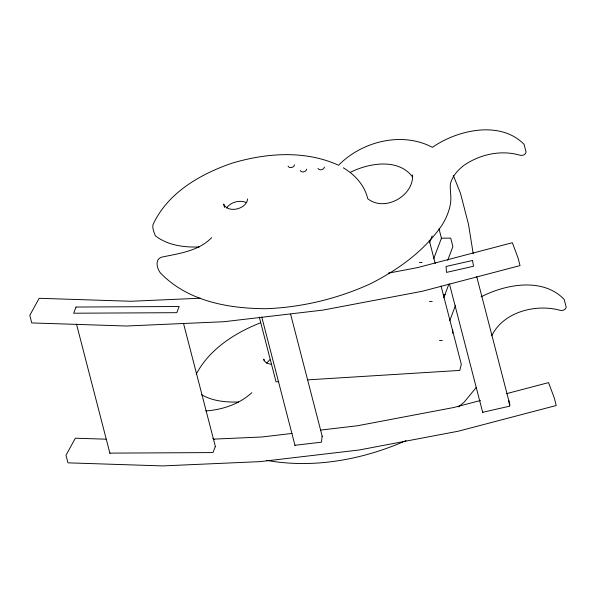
<?xml version="1.0" encoding="UTF-8"?>
<svg xmlns="http://www.w3.org/2000/svg" width="596" height="596" viewBox="0 0 596 596"><rect width="100%" height="100%" fill="white"/><g stroke="black" fill="none" stroke-linecap="round" stroke-linejoin="round"><path stroke-width="0.89" d="M322.153 436.101L321.467 442.172L294.953 445.287M491.685 335.831C503.233 312.021 535.245 303.744 559.517 310.144C561.894 311.142 566.111 310.009 566.163 307.029L564.196 299.438C542.971 277.162 505.691 284.15 481.084 296.845M215.335 446.404L213.003 452.58L109.865 453.124M429.552 242.766L432.137 235.904M433.672 258.783L441.435 238.191L450.718 238.139L452.893 246.565L447.723 260.296M443.759 297.762L448.93 284.031M449.719 320.723L455.545 305.279M196.166 374.318C209.256 349.293 234.697 332.97 260.363 322.89M226.443 208.041C230.764 201.955 239.875 199.593 246.655 202.677M266.561 363.12L269.824 359.738M476.256 387.415L464.098 402.233L458.376 406.904M211.729 237.61C198.259 251.378 178.822 253.434 161.188 257.263C154.595 259.923 157.076 268.468 160.324 272.841C187.71 301.457 229.028 308.743 267.045 308.691C302.701 307.149 337.686 298.656 370.168 283.897C398.039 269.846 424.009 251.251 441.927 225.288C445.987 218.762 449.071 211.625 450.42 204.026C451.612 197.343 449.868 190.705 450.367 184C452.26 176.23 457.758 170.173 463.919 165.383C479.817 154.416 500.603 149.73 519.392 155.072C521.768 156.07 525.992 154.938 526.037 151.95L524.078 144.366C500.364 120.072 457.408 129.883 432.398 147.339C402.166 131.247 361.869 141.334 338.595 165.241C305.085 150.058 266.449 152.874 231.971 163.207C200.062 174.174 167.58 192.873 152.963 224.729C152.226 228.395 154.051 232.395 155.37 235.785C167.722 245.403 184.082 247.556 199.317 246.938M251.855 392.682C239.324 404.17 222.472 409.75 205.724 410.935M350.701 172.169C369.296 162.917 398.672 158 412.655 177.131M406.047 440.63C362.651 459.725 313.578 468.814 266.583 460.358M480.48 400.49L453.616 407.537L357.548 425.745L320.663 430.074M506.451 393.673L548.551 382.625L554.273 397.919L556.232 405.503L458.272 431.213L359.15 449.995L260.184 461.617L162.693 465.916L67.959 462.839L66 455.255L75.349 438.194L105.954 439.185M482.663 412.305L509.714 406.167L508.731 400.385M388.138 273.184L417.416 267.634L512.351 242.721L518.073 258.016L520.032 265.6L422.072 291.31L322.957 310.091L223.992 321.713L126.494 326.012L31.759 322.935L29.8 315.351L39.15 298.291L130.956 301.271L200.435 298.209M292.077 433.434L261.644 437.01L213.472 439.133M278.824 381.656L276.037 381.827L259.282 317.079M307.596 379.868L459.799 370.414L461.304 364.26L441.062 286.02M443.484 294.722L445.264 294.715M419.323 262.516L422.11 262.501M429.411 301.494L432.197 301.479M439.498 340.472L442.284 340.458M238.512 402.009C225.973 402.375 212.705 401.145 201.657 394.775M271.217 364.238C268.148 363.977 264.371 362.547 263.76 359.135L264.199 360.818M343.341 167.811C354.866 174.643 364.663 185.304 367.687 198.639C384.39 212.34 413.848 196.084 412.574 174.866M212.846 438.38L214.225 439.543M453.28 175.366L460.47 193.231L468.493 224.245L473.187 253.643M317.988 168.407C319.158 171.03 324.246 169.748 324.447 167.014M300.235 170.538C301.405 173.153 306.493 171.879 306.702 169.137M288.077 166.195C289.239 168.817 294.335 167.536 294.536 164.801M476.718 276.663L509.997 405.273M439.036 228.909L441.591 238.802M449.496 284.091L482.767 412.693M429.195 240.158L435.244 263.536M290.61 314.181L322.25 436.488M261.778 317.072L295.05 445.681M224.513 207.43L223.642 204.063C227.963 213.763 246.826 209.032 247.578 198.893M183.561 323.583L215.439 446.791M76.459 324.008L109.969 453.511M452.699 329.938L452.729 333.224M75.997 307.044L73.666 313.22L176.811 312.676L179.135 306.5L75.997 307.044M472.531 260.482L446.091 266.472L446.471 272.402L473.522 266.263L472.531 260.482"/></g></svg>
